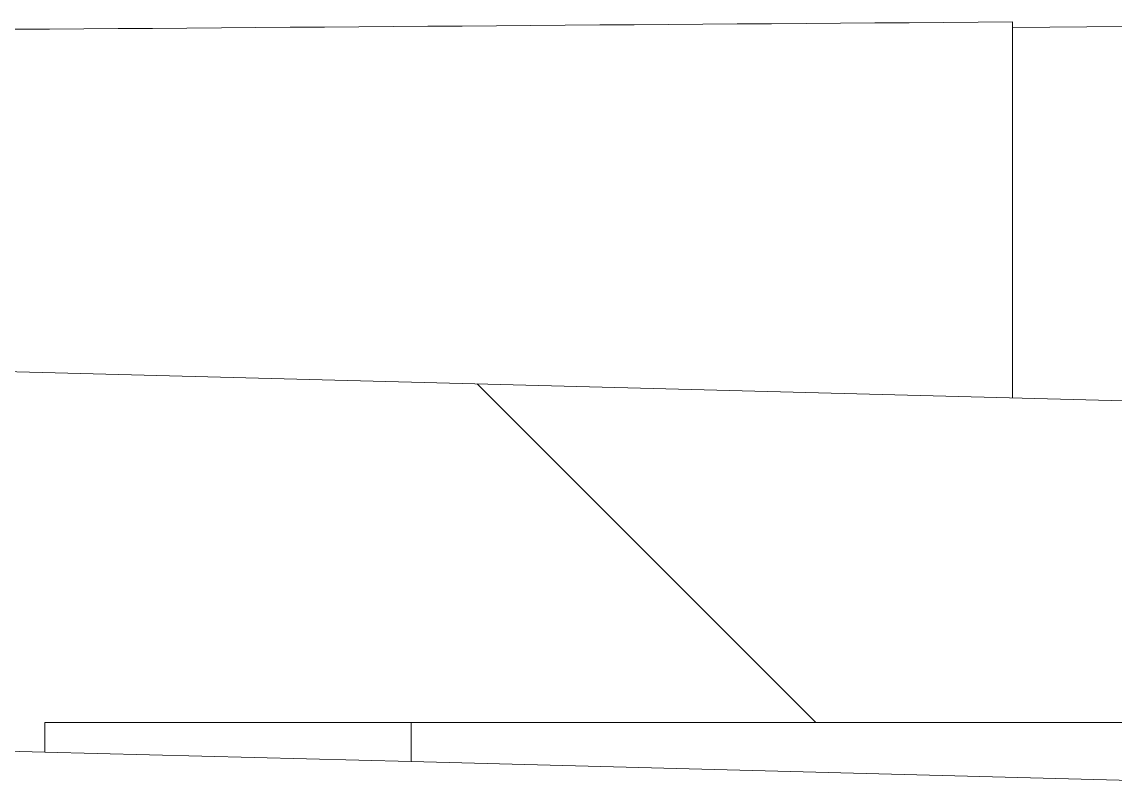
# Model space of a CAD drawing. Header units: inches. Extents: x 0 to 40, y 35.9 to 64.1.
# Drawn here: x 12.5334 to 13.0031, y 42.3826 to 42.7114 of the extents above; entities that cross this region are included whole.
import ezdxf

# ---------------------------------------------------------------- set-up
doc = ezdxf.new("R2010")
doc.units = ezdxf.units.IN
doc.header["$MEASUREMENT"] = 0
doc.layers.add('2', color=7, linetype='Continuous')

# ---------------------------------------------------------------- blocks, each defined once
blk = doc.blocks.new('block 901')
at = {"layer": '2', "color": 7, "lineweight": 18, "true_color": 0xffffff}
blk.add_lwpolyline([(12.95895, 42.70902), (13.15077, 42.71067)], dxfattribs=at)
blk = doc.blocks.new('block 926')
at = {"layer": '2', "color": 7, "lineweight": 18, "true_color": 0xffffff}
blk.add_lwpolyline([(12.28004, 42.40451), (12.54332, 42.39762)], dxfattribs=at)
blk = doc.blocks.new('block 927')
at = {"layer": '2', "color": 7, "lineweight": 18, "true_color": 0xffffff}
blk.add_lwpolyline([(12.54332, 42.41033), (12.54332, 42.39762)], dxfattribs=at)
blk = doc.blocks.new('block 928')
at = {"layer": '2', "color": 7, "lineweight": 18, "true_color": 0xffffff}
blk.add_lwpolyline([(13.69429, 42.41033), (12.54332, 42.41033)], dxfattribs=at)
blk = doc.blocks.new('block 932')
at = {"layer": '2', "color": 7, "lineweight": 18, "true_color": 0xffffff}
blk.add_lwpolyline([(12.28504, 42.5675), (13.78862, 42.52812)], dxfattribs=at)
blk = doc.blocks.new('block 976')
at = {"layer": '2', "color": 7, "lineweight": 18, "true_color": 0xffffff}
blk.add_lwpolyline([(12.70067, 42.41033), (12.70069, 42.39352)], dxfattribs=at)
blk = doc.blocks.new('block 991')
at = {"layer": '2', "color": 7, "lineweight": 18, "true_color": 0xffffff}
blk.add_lwpolyline([(12.95895, 42.7114), (12.95895, 42.54986)], dxfattribs=at)
blk = doc.blocks.new('block 992')
at = {"layer": '2', "color": 7, "lineweight": 18, "true_color": 0xffffff}
blk.add_lwpolyline([(12.70069, 42.39352), (13.1188, 42.38256)], dxfattribs=at)
blk = doc.blocks.new('block 1001')
at = {"layer": '2', "color": 7, "lineweight": 18, "true_color": 0xffffff}
blk.add_lwpolyline([(12.54332, 42.39762), (12.70069, 42.39352)], dxfattribs=at)
blk = doc.blocks.new('block 1582')
at = {"layer": '2', "color": 7, "lineweight": 18, "true_color": 0xffffff}
blk.add_lwpolyline([(12.95895, 42.7114), (12.94417, 42.71126), (12.92939, 42.71116), (12.91461, 42.71105), (12.89985, 42.71095), (12.88507, 42.71081), (12.87029, 42.71071), (12.85551, 42.71061), (12.84075, 42.7105), (12.82597, 42.71036), (12.81119, 42.71026), (12.79641, 42.71016), (12.78165, 42.71005), (12.76687, 42.70995), (12.75209, 42.70981), (12.73731, 42.70971), (12.72253, 42.70961), (12.70777, 42.7095), (12.69299, 42.7094), (12.67821, 42.70926), (12.66343, 42.70916), (12.64867, 42.70906), (12.63389, 42.70895), (12.61911, 42.70885), (12.60433, 42.70871), (12.58955, 42.70861), (12.57479, 42.7085), (12.56001, 42.7084), (12.54523, 42.7083), (12.53045, 42.70819), (12.51569, 42.70806), (12.50091, 42.70795), (12.48613, 42.70785), (12.47135, 42.70775), (12.45657, 42.70764), (12.44181, 42.70754), (12.42703, 42.7074), (12.41225, 42.7073), (12.39747, 42.7072), (12.38271, 42.70709), (12.36793, 42.70699), (12.35315, 42.70685), (12.33837, 42.70675), (12.32361, 42.70664), (12.30883, 42.70654), (12.29405, 42.70644), (12.27927, 42.70633), (12.26449, 42.70623), (12.24973, 42.70609), (12.23495, 42.70599), (12.22017, 42.70589)], dxfattribs=at)
blk = doc.blocks.new('block 1898')
at = {"layer": '2', "lineweight": 0}
blk.add_lwpolyline([(12.87449, 42.41037), (12.72896, 42.55589)], dxfattribs=at)

msp = doc.modelspace()

# ---------------------------------------------------------------- block references
at = {"layer": '2'}
for name in ['block 1898', 'block 1582', 'block 991', 'block 901', 'block 932', 'block 927', 'block 928', 'block 976', 'block 926', 'block 1001', 'block 992']:
    msp.add_blockref(name, (0, 0), dxfattribs=at)

doc.saveas('drawing.dxf')
